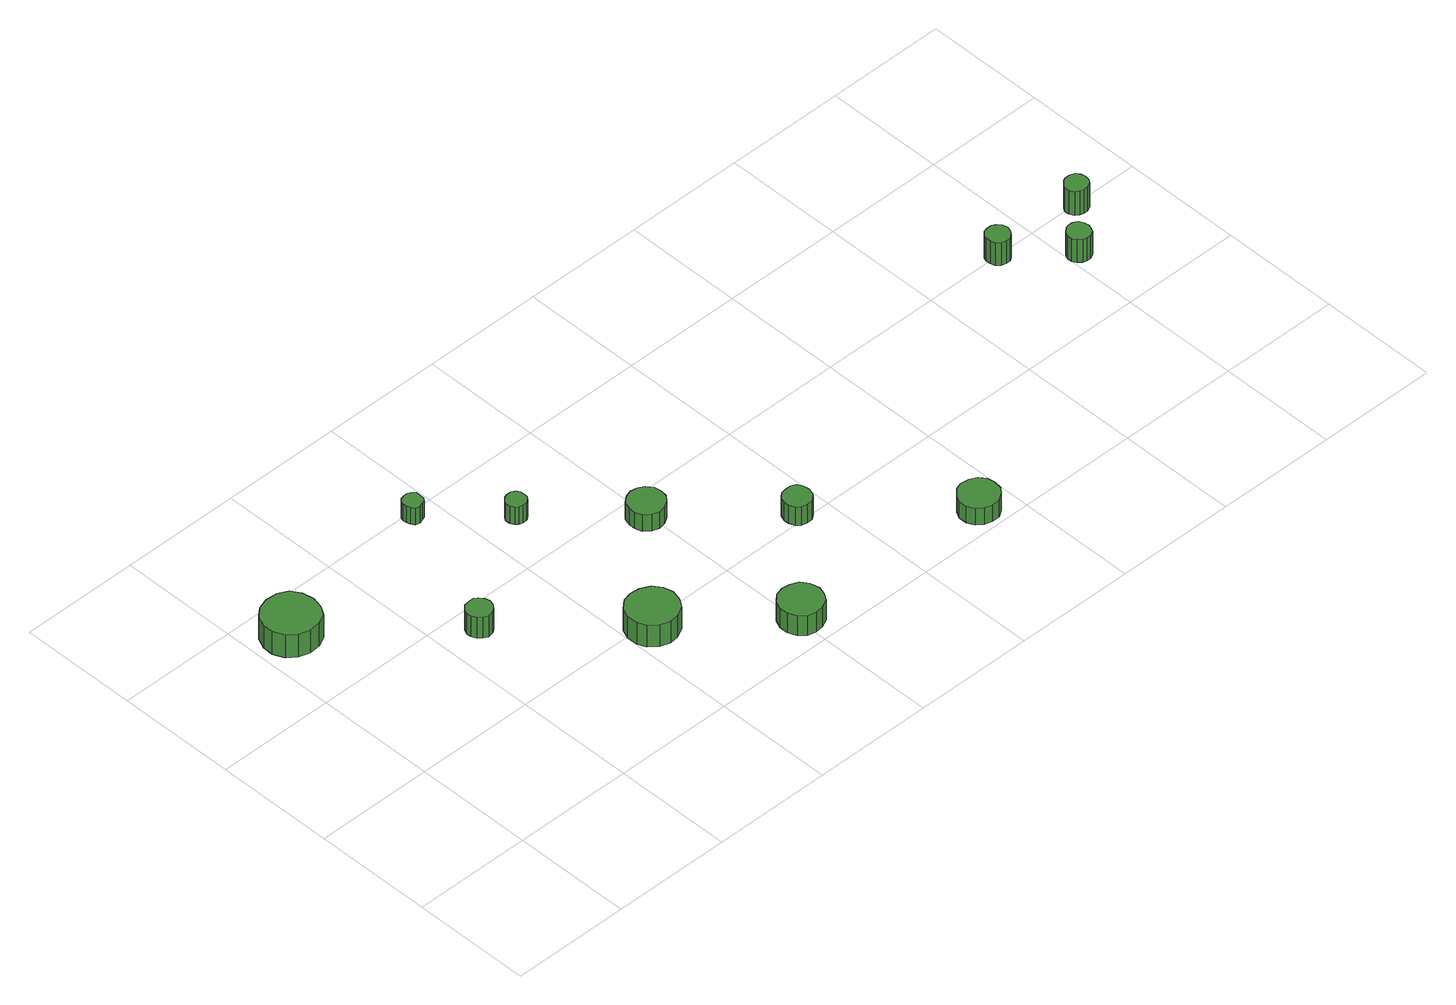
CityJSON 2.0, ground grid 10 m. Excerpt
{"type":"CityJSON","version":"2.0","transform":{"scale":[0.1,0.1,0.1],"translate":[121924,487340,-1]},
"CityObjects":{
"tree1":{"type":"SolitaryVegetationObject","attributes":{"function":"something"},"geometry":[{"type":"MultiSurface","lod":"1","boundaries":[[[0,1,2,3,4,5,6,7,8,9,10,11,12,13,14]],[[15,16,17,18,19,20,21,22,23,24,25,26,27,28,29]],[[0,29,28,1]],[[1,28,27,2]],[[2,27,26,3]],[[3,26,25,4]],[[4,25,24,5]],[[5,24,23,6]],[[6,23,22,7]],[[7,22,21,8]],[[8,21,20,9]],[[9,20,19,10]],[[10,19,18,11]],[[11,18,17,12]],[[12,17,16,13]],[[13,16,15,14]],[[14,15,29,0]]]}]},
"tree2":{"type":"SolitaryVegetationObject","attributes":{"function":"something"},"geometry":[{"type":"MultiSurface","lod":"1","boundaries":[[[30,31,32,33,34,35,36,37,38,39,40,41,42,43,44]],[[45,46,47,48,49,50,51,52,53,54,55,56,57,58,59]],[[30,59,58,31]],[[31,58,57,32]],[[32,57,56,33]],[[33,56,55,34]],[[34,55,54,35]],[[35,54,53,36]],[[36,53,52,37]],[[37,52,51,38]],[[38,51,50,39]],[[39,50,49,40]],[[40,49,48,41]],[[41,48,47,42]],[[42,47,46,43]],[[43,46,45,44]],[[44,45,59,30]]]}]},
"tree3":{"type":"SolitaryVegetationObject","attributes":{"function":"something"},"geometry":[{"type":"MultiSurface","lod":"1","boundaries":[[[60,61,62,63,64,65,66,67,68,69,70,71,72,73,74]],[[75,76,77,78,79,80,81,82,83,84,85,86,87,88,89]],[[60,89,88,61]],[[61,88,87,62]],[[62,87,86,63]],[[63,86,85,64]],[[64,85,84,65]],[[65,84,83,66]],[[66,83,82,67]],[[67,82,81,68]],[[68,81,80,69]],[[69,80,79,70]],[[70,79,78,71]],[[71,78,77,72]],[[72,77,76,73]],[[73,76,75,74]],[[74,75,89,60]]]}]},
"tree4":{"type":"SolitaryVegetationObject","attributes":{"function":"something"},"geometry":[{"type":"MultiSurface","lod":"1","boundaries":[[[90,91,92,93,94,95,96,97,98,99,100,101,102,103,104]],[[105,106,107,108,109,110,111,112,113,114,115,116,117,118,119]],[[90,119,118,91]],[[91,118,117,92]],[[92,117,116,93]],[[93,116,115,94]],[[94,115,114,95]],[[95,114,113,96]],[[96,113,112,97]],[[97,112,111,98]],[[98,111,110,99]],[[99,110,109,100]],[[100,109,108,101]],[[101,108,107,102]],[[102,107,106,103]],[[103,106,105,104]],[[104,105,119,90]]]}]},
"tree5":{"type":"SolitaryVegetationObject","attributes":{"function":"something"},"geometry":[{"type":"MultiSurface","lod":"1","boundaries":[[[120,121,122,123,124,125,126,127,128,129,130,131,132,133,134]],[[135,136,137,138,139,140,141,142,143,144,145,146,147,148,149]],[[120,149,148,121]],[[121,148,147,122]],[[122,147,146,123]],[[123,146,145,124]],[[124,145,144,125]],[[125,144,143,126]],[[126,143,142,127]],[[127,142,141,128]],[[128,141,140,129]],[[129,140,139,130]],[[130,139,138,131]],[[131,138,137,132]],[[132,137,136,133]],[[133,136,135,134]],[[134,135,149,120]]]}]},
"tree6":{"type":"SolitaryVegetationObject","attributes":{"function":"something"},"geometry":[{"type":"MultiSurface","lod":"1","boundaries":[[[150,151,152,153,154,155,156,157,158,159,160,161,162,163,164]],[[165,166,167,168,169,170,171,172,173,174,175,176,177,178,179]],[[150,179,178,151]],[[151,178,177,152]],[[152,177,176,153]],[[153,176,175,154]],[[154,175,174,155]],[[155,174,173,156]],[[156,173,172,157]],[[157,172,171,158]],[[158,171,170,159]],[[159,170,169,160]],[[160,169,168,161]],[[161,168,167,162]],[[162,167,166,163]],[[163,166,165,164]],[[164,165,179,150]]]}]},
"tree7":{"type":"SolitaryVegetationObject","attributes":{"function":"something"},"geometry":[{"type":"MultiSurface","lod":"1","boundaries":[[[180,181,182,183,184,185,186,187,188,189,190,191,192,193,194]],[[195,196,197,198,199,200,201,202,203,204,205,206,207,208,209]],[[180,209,208,181]],[[181,208,207,182]],[[182,207,206,183]],[[183,206,205,184]],[[184,205,204,185]],[[185,204,203,186]],[[186,203,202,187]],[[187,202,201,188]],[[188,201,200,189]],[[189,200,199,190]],[[190,199,198,191]],[[191,198,197,192]],[[192,197,196,193]],[[193,196,195,194]],[[194,195,209,180]]]}]},
"tree8":{"type":"SolitaryVegetationObject","attributes":{"function":"something"},"geometry":[{"type":"MultiSurface","lod":"1","boundaries":[[[210,211,212,213,214,215,216,217,218,219,220,221,222,223,224]],[[225,226,227,228,229,230,231,232,233,234,235,236,237,238,239]],[[210,239,238,211]],[[211,238,237,212]],[[212,237,236,213]],[[213,236,235,214]],[[214,235,234,215]],[[215,234,233,216]],[[216,233,232,217]],[[217,232,231,218]],[[218,231,230,219]],[[219,230,229,220]],[[220,229,228,221]],[[221,228,227,222]],[[222,227,226,223]],[[223,226,225,224]],[[224,225,239,210]]]}]},
"tree9":{"type":"SolitaryVegetationObject","attributes":{"function":"something"},"geometry":[{"type":"MultiSurface","lod":"1","boundaries":[[[240,241,242,243,244,245,246,247,248,249,250,251,252,253,254]],[[255,256,257,258,259,260,261,262,263,264,265,266,267,268,269]],[[240,269,268,241]],[[241,268,267,242]],[[242,267,266,243]],[[243,266,265,244]],[[244,265,264,245]],[[245,264,263,246]],[[246,263,262,247]],[[247,262,261,248]],[[248,261,260,249]],[[249,260,259,250]],[[250,259,258,251]],[[251,258,257,252]],[[252,257,256,253]],[[253,256,255,254]],[[254,255,269,240]]]}]},
"tree10":{"type":"SolitaryVegetationObject","attributes":{"function":"something"},"geometry":[{"type":"MultiSurface","lod":"1","boundaries":[[[270,271,272,273,274,275,276,277,278,279,280,281,282,283,284]],[[285,286,287,288,289,290,291,292,293,294,295,296,297,298,299]],[[270,299,298,271]],[[271,298,297,272]],[[272,297,296,273]],[[273,296,295,274]],[[274,295,294,275]],[[275,294,293,276]],[[276,293,292,277]],[[277,292,291,278]],[[278,291,290,279]],[[279,290,289,280]],[[280,289,288,281]],[[281,288,287,282]],[[282,287,286,283]],[[283,286,285,284]],[[284,285,299,270]]]}]},
"tree11":{"type":"SolitaryVegetationObject","attributes":{"function":"something"},"geometry":[{"type":"MultiSurface","lod":"1","boundaries":[[[300,301,302,303,304,305,306,307,308,309,310,311,312,313,314]],[[315,316,317,318,319,320,321,322,323,324,325,326,327,328,329]],[[300,329,328,301]],[[301,328,327,302]],[[302,327,326,303]],[[303,326,325,304]],[[304,325,324,305]],[[305,324,323,306]],[[306,323,322,307]],[[307,322,321,308]],[[308,321,320,309]],[[309,320,319,310]],[[310,319,318,311]],[[311,318,317,312]],[[312,317,316,313]],[[313,316,315,314]],[[314,315,329,300]]]}]},
"tree12":{"type":"SolitaryVegetationObject","attributes":{"function":"something"},"geometry":[{"type":"MultiSurface","lod":"1","boundaries":[[[330,331,332,333,334,335,336,337,338,339,340,341,342,343,344]],[[345,346,347,348,349,350,351,352,353,354,355,356,357,358,359]],[[330,359,358,331]],[[331,358,357,332]],[[332,357,356,333]],[[333,356,355,334]],[[334,355,354,335]],[[335,354,353,336]],[[336,353,352,337]],[[337,352,351,338]],[[338,351,350,339]],[[339,350,349,340]],[[340,349,348,341]],[[341,348,347,342]],[[342,347,346,343]],[[343,346,345,344]],[[344,345,359,330]]]}]}
},
"vertices":[
[53,267,28],[51,277,28],[46,285,28],[38,289,28],[28,290,28],[19,287,28],[12,281,28],[8,272,28],[8,263,28],[12,254,28],[19,248,28],[28,245,28],[38,246,28],[46,250,28],[51,258,28],[51,258,6],[46,250,6],[38,246,6],[28,245,6],[19,248,6],[12,254,6],[8,263,6],[8,272,6],[12,281,6],[19,287,6],[28,290,6],[38,289,6],[46,285,6],[51,277,6],[53,267,6],
[142,179,27],[141,183,27],[138,187,27],[135,189,27],[130,189,27],[126,188,27],[123,185,27],[121,181,27],[121,177,27],[123,173,27],[126,170,27],[130,168,27],[135,169,27],[138,171,27],[141,175,27],[141,175,7],[138,171,7],[135,169,7],[130,168,7],[126,170,7],[123,173,7],[121,177,7],[121,181,7],[123,185,7],[126,188,7],[130,189,7],[135,189,7],[138,187,7],[141,183,7],[142,179,7],
[241,94,28],[239,102,28],[234,109,28],[226,113,28],[218,114,28],[210,112,28],[203,106,28],[200,98,28],[200,89,28],[203,82,28],[210,76,28],[218,73,28],[226,74,28],[234,78,28],[239,85,28],[239,85,7],[234,78,7],[226,74,7],[218,73,7],[210,76,7],[203,82,7],[200,89,7],[200,98,7],[203,106,7],[210,112,7],[218,114,7],[226,113,7],[234,109,7],[239,102,7],[241,94,7],
[186,295,23],[186,299,23],[184,301,23],[181,303,23],[178,303,23],[174,302,23],[172,300,23],[171,297,23],[171,294,23],[172,291,23],[174,288,23],[178,287,23],[181,288,23],[184,289,23],[186,292,23],[186,292,7],[184,289,7],[181,288,7],[178,287,7],[174,288,7],[172,291,7],[171,294,7],[171,297,7],[172,300,7],[174,302,7],[178,303,7],[181,303,7],[184,301,7],[186,299,7],[186,295,7],
[239,244,24],[239,247,24],[237,250,24],[234,252,24],[230,252,24],[227,251,24],[225,249,24],[223,246,24],[223,242,24],[225,239,24],[227,237,24],[230,236,24],[234,236,24],[237,238,24],[239,241,24],[239,241,7],[237,238,7],[234,236,7],[230,236,7],[227,237,7],[225,239,7],[223,242,7],[223,246,7],[225,249,7],[227,251,7],[230,252,7],[234,252,7],[237,250,7],[239,247,7],[239,244,7],
[320,26,26],[318,34,26],[314,40,26],[307,43,26],[300,44,26],[293,42,26],[288,37,26],[285,30,26],[285,23,26],[288,16,26],[293,11,26],[300,9,26],[307,10,26],[314,13,26],[318,19,26],[318,19,7],[314,13,7],[307,10,7],[300,9,7],[293,11,7],[288,16,7],[285,23,7],[285,30,7],[288,37,7],[293,42,7],[300,44,7],[307,43,7],[314,40,7],[318,34,7],[320,26,7],
[312,179,23],[311,185,23],[307,190,23],[302,193,23],[296,194,23],[290,192,23],[285,188,23],[283,182,23],[283,176,23],[285,170,23],[290,166,23],[296,164,23],[302,165,23],[307,168,23],[311,173,23],[311,173,7],[307,168,7],[302,165,7],[296,164,7],[290,166,7],[285,170,7],[283,176,7],[283,182,7],[285,188,7],[290,192,7],[296,194,7],[302,193,7],[307,190,7],[311,185,7],[312,179,7],
[387,106,25],[386,111,25],[384,115,25],[380,117,25],[375,117,25],[370,116,25],[367,113,25],[365,108,25],[365,104,25],[367,99,25],[370,96,25],[375,95,25],[380,95,25],[384,98,25],[386,101,25],[386,101,7],[384,98,7],[380,95,7],[375,95,7],[370,96,7],[367,99,7],[365,104,7],[365,108,7],[367,113,7],[370,116,7],[375,117,7],[380,117,7],[384,115,7],[386,111,7],[387,106,7],
[488,20,23],[487,26,23],[483,32,23],[477,35,23],[470,36,23],[464,34,23],[459,29,23],[456,23,23],[456,16,23],[459,10,23],[464,6,23],[470,4,23],[477,4,23],[483,8,23],[487,13,23],[487,13,7],[483,8,7],[477,4,7],[470,4,7],[464,6,7],[459,10,7],[456,16,7],[456,23,7],[459,29,7],[464,34,7],[470,36,7],[477,35,7],[483,32,7],[487,26,7],[488,20,7],
[674,198,31],[673,202,31],[670,205,31],[667,207,31],[663,207,31],[659,206,31],[656,203,31],[655,200,31],[655,196,31],[656,192,31],[659,189,31],[663,188,31],[667,188,31],[670,190,31],[673,194,31],[673,194,9],[670,190,9],[667,188,9],[663,188,9],[659,189,9],[656,192,9],[655,196,9],[655,200,9],[656,203,9],[659,206,9],[663,207,9],[667,207,9],[670,205,9],[673,202,9],[674,198,9],
[717,159,31],[716,163,31],[714,167,31],[710,169,31],[706,169,31],[703,168,31],[700,165,31],[698,161,31],[698,157,31],[700,154,31],[703,151,31],[706,150,31],[710,150,31],[714,152,31],[716,156,31],[716,156,9],[714,152,9],[710,150,9],[706,150,9],[703,151,9],[700,154,9],[698,157,9],[698,161,9],[700,165,9],[703,168,9],[706,169,9],[710,169,9],[714,167,9],[716,163,9],[717,159,9],
[750,196,32],[749,200,32],[747,203,32],[743,205,32],[739,205,32],[736,204,32],[733,201,32],[731,198,32],[731,194,32],[733,190,32],[736,188,32],[739,187,32],[743,187,32],[747,189,32],[749,192,32],[749,192,9],[747,189,9],[743,187,9],[739,187,9],[736,188,9],[733,190,9],[731,194,9],[731,198,9],[733,201,9],[736,204,9],[739,205,9],[743,205,9],[747,203,9],[749,200,9],[750,196,9]
]}
